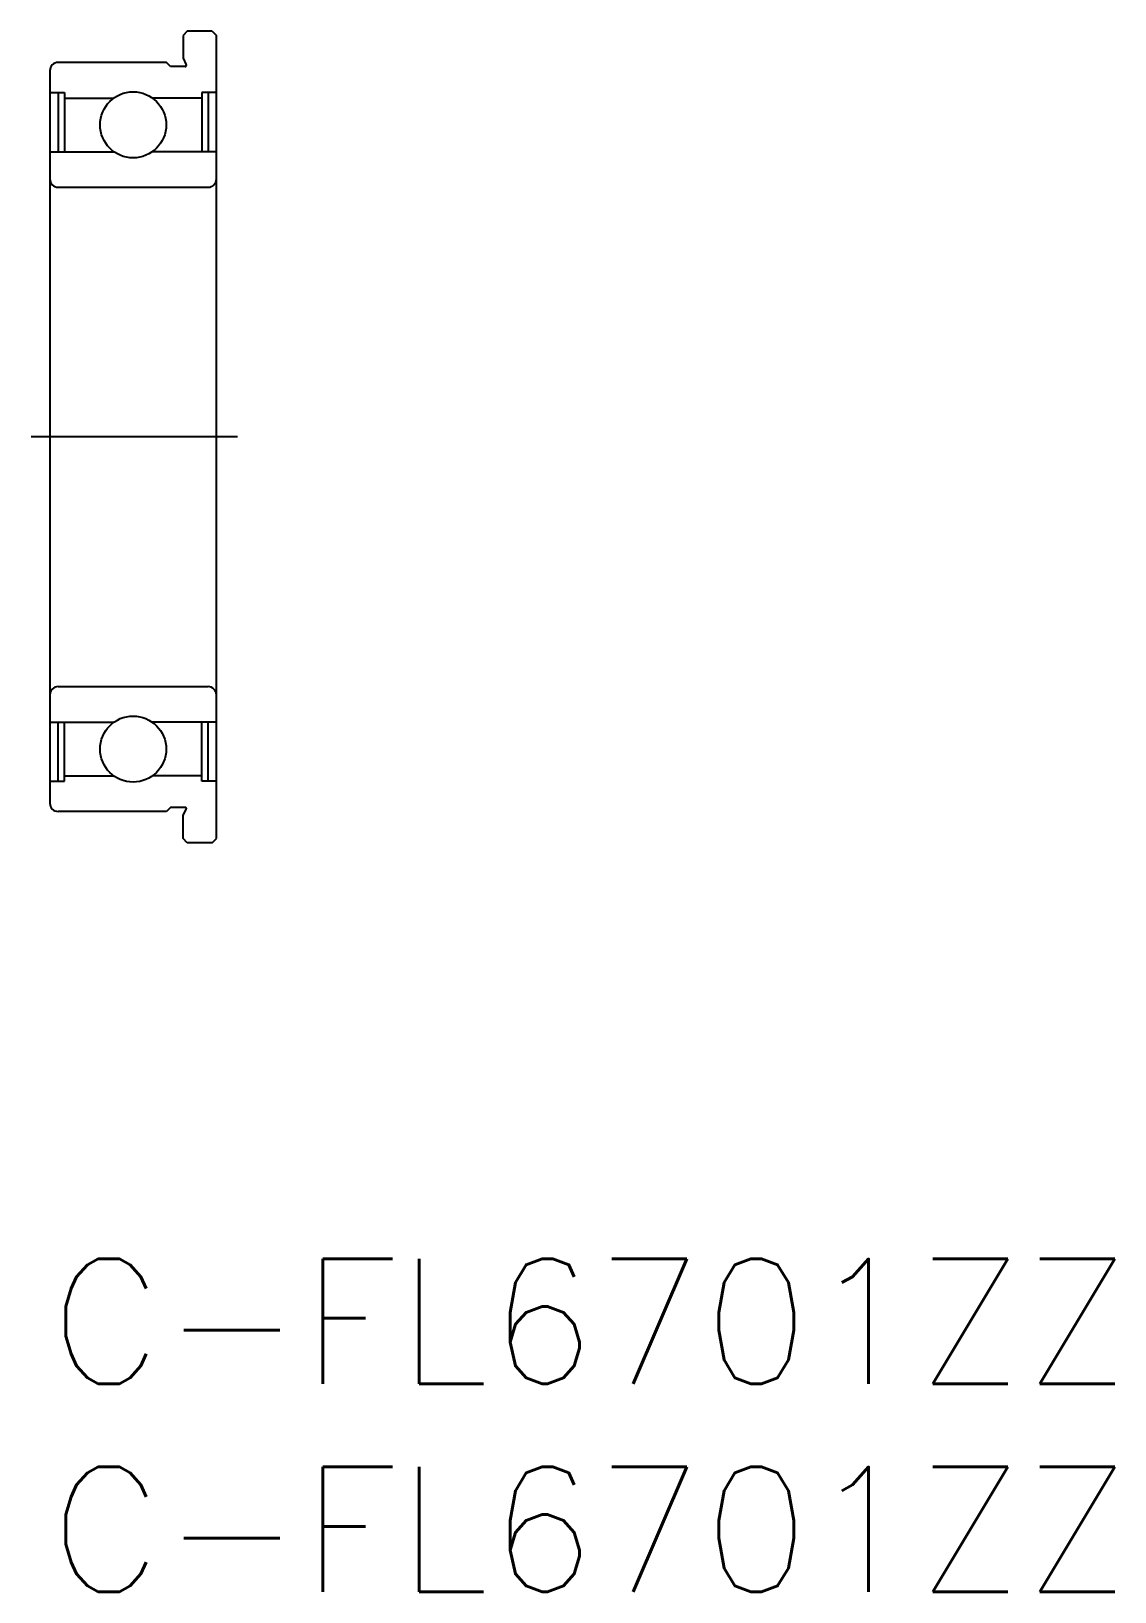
# Model space of a CAD drawing. Extents: x -0.4 to 25.6, y -8 to 29.5.
import ezdxf

# ---------------------------------------------------------------- set-up
doc = ezdxf.new("R2010")
doc.units = 0
doc.header["$LTSCALE"] = 0.5
doc.linetypes.add('CENTER', pattern=[50.8, 31.75, -6.35, 6.35, -6.35])
for name, color, linetype in [('MSM_CENTER', 1, 'CENTER'), ('MSM_CONTINUOUS', 7, 'CONTINUOUS'), ('MSM_PART_NUMBER', 7, 'CONTINUOUS')]:
    doc.layers.add(name, color=color, linetype=linetype)
doc.styles.get("Standard").update_dxf_attribs({"font": 'txt.shx', "height": 1, "bigfont": 'bigfont.shx'})

# ---------------------------------------------------------------- blocks, each defined once
blk = doc.blocks.new('*U8')
at = {"layer": 'MSM_PART_NUMBER'}
blk.add_text('C-FL6701ZZ', height=3, dxfattribs=at).set_placement((0, -3))
blk = doc.blocks.new('*U9')
at = {"layer": 'MSM_PART_NUMBER'}
blk.add_text('C-FL6701ZZ', height=3, dxfattribs=at).set_placement((0, -8))

msp = doc.modelspace()

# ---------------------------------------------------------------- linework, layer by layer
at = {"layer": 'MSM_CENTER'}
msp.add_line((4.505, 19.75), (-0.449, 19.75), dxfattribs=at)
at = {"layer": 'MSM_CONTINUOUS'}
for p, q in [((3.3, 29.5), (3.2, 29.4)), ((3.2, 29.4), (3.2, 28.85)), ((3.9, 29.5), (3.3, 29.5)), ((3.9, 29.5), (4, 29.4)), ((4, 10.1), (4, 29.4)), ((0, 28.55), (0, 10.95)), ((2.8, 28.75), (0.2, 28.75)), ((2.9, 28.65), (2.8, 28.75)), ((3.251, 28.65), (2.9, 28.65)), ((3.2, 28.85), (3.278, 28.693)), ((0, 28.025), (0.35, 28.025)), ((0.2, 28.025), (0.2, 26.605)), ((0.35, 28.025), (0.35, 26.605)), ((0.35, 27.895), (1.537, 27.895)), ((3.65, 27.895), (2.463, 27.895)), ((4, 28.025), (3.65, 28.025)), ((3.65, 28.025), (3.65, 26.605)), ((3.8, 28.025), (3.8, 26.605)), ((0, 26.605), (1.537, 26.605)), ((4, 26.605), (2.463, 26.605)), ((0.2, 25.75), (3.8, 25.75)), ((0.2, 13.75), (3.8, 13.75)), ((0, 12.895), (1.537, 12.895)), ((0.2, 11.475), (0.2, 12.895)), ((0.35, 11.475), (0.35, 12.895)), ((4, 12.895), (2.463, 12.895)), ((3.65, 11.475), (3.65, 12.895)), ((3.8, 11.475), (3.8, 12.895)), ((0, 11.475), (0.35, 11.475)), ((0.35, 11.605), (1.537, 11.605)), ((3.65, 11.605), (2.463, 11.605)), ((4, 11.475), (3.65, 11.475)), ((2.8, 10.75), (0.2, 10.75)), ((2.9, 10.85), (2.8, 10.75)), ((3.251, 10.85), (2.9, 10.85)), ((3.2, 10.65), (3.278, 10.807)), ((3.2, 10.1), (3.2, 10.65)), ((3.3, 10), (3.2, 10.1)), ((3.9, 10), (3.3, 10)), ((3.9, 10), (4, 10.1))]:
    msp.add_line(p, q, dxfattribs=at)
for centre in [(2, 27.25), (2, 12.25)]:
    msp.add_circle(centre, 0.794, dxfattribs=at)
for centre, radius, start, end in [((0.2, 28.55), 0.2, 90, 180), ((3.251, 28.68), 0.03, 270, 26.5651), ((0.2, 25.95), 0.2, 180, 270), ((3.8, 25.95), 0.2, 270, 0), ((0.2, 13.55), 0.2, 90, 180), ((3.8, 13.55), 0.2, 0, 90), ((0.2, 10.95), 0.2, 180, 270), ((3.251, 10.82), 0.03, 333.4349, 90)]:
    msp.add_arc(centre, radius, start, end, dxfattribs=at)

# ---------------------------------------------------------------- block references
for name in ['*U8', '*U9']:
    msp.add_blockref(name, (0, 0), dxfattribs=at)

doc.saveas('drawing.dxf')
